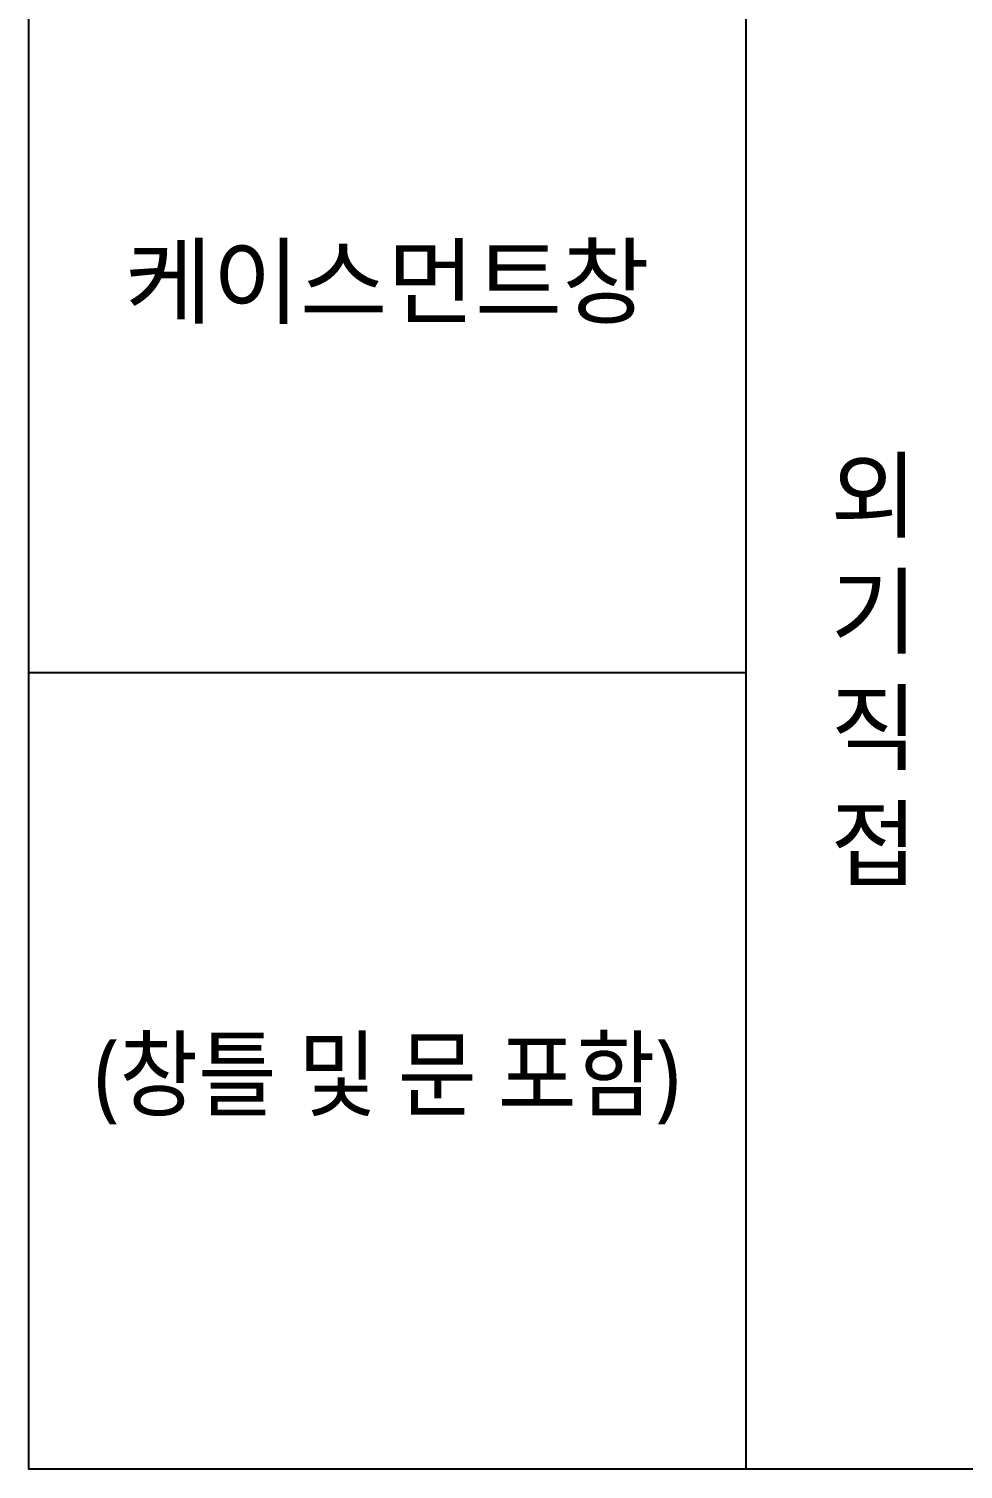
# Model space of a CAD drawing. Header units: millimetres. Extents: x 433 to 50040, y -8477 to -471.
# Drawn here: x 38233 to 38937, y -2176 to -1091 of the extents above; entities that cross this region are included whole.
import ezdxf
from ezdxf.enums import TextEntityAlignment as Align

# ---------------------------------------------------------------- set-up
doc = ezdxf.new("R2010")
doc.units = ezdxf.units.MM
doc.header["$MEASUREMENT"] = 0
for name, color, linetype, lineweight in [('A-MKXX-NAME', 3, 'CONTINUOUS', 25), ('A-XXXX-INSL2', 8, 'CONTINUOUS', 18), ('A-XXXX-TABL', 7, 'CONTINUOUS', 25)]:
    doc.layers.add(name, color=color, linetype=linetype, lineweight=lineweight)
doc.layers.add('RXANNOT', color=4, linetype='CONTINUOUS')
doc.styles.add('맑은고딕', font='malgun.ttf')

# ---------------------------------------------------------------- blocks, each defined once
blk = doc.blocks.new('2')
at = {"layer": 'A-XXXX-TABL'}
for p, q in [((540, 0), (540, -1200)), ((540, -600), (0, -600))]:
    blk.add_line(p, q, dxfattribs=at)
blk.add_lwpolyline([(900, -1200), (0, -1200), (0, 0), (900, 0)], close=True, dxfattribs=at)
blk = doc.blocks.new('양식2')
at = {"layer": 'A-XXXX-INSL2', "xscale": 2.666666666666639, "yscale": 2.666666666666639, "zscale": 2.666666666666639}
blk.add_blockref('2', (8217.7, -40799.9), dxfattribs=at)

msp = doc.modelspace()

# ---------------------------------------------------------------- block references
at = {"layer": 'RXANNOT', "xscale": 0.3750000000000039, "yscale": 0.3750000000000039, "zscale": 0.3750000000000039}
msp.add_blockref('양식2', (35151.9, 14323.5), dxfattribs=at)

# ---------------------------------------------------------------- texts
at = {"layer": 'A-MKXX-NAME', "style": '맑은고딕'}
msp.add_text('케이스먼트창', height=52.5, dxfattribs=at).set_placement((38503.5, -1281.1), align=Align.MIDDLE)
at = {"layer": 'A-MKXX-NAME', "style": '맑은고딕', "width": 0.9}
msp.add_text('(창틀 및 문 포함)', height=52.5, dxfattribs=at).set_placement((38503.5, -1881.1), align=Align.MIDDLE)
at = {"layer": 'A-MKXX-NAME', "insert": (38837.2, -1576.5), "char_height": 52.5, "attachment_point": 4, "style": '맑은고딕'}
msp.add_mtext_dynamic_manual_height_columns('외\\P기\\P직\\P접\\P', width=52.5, gutter_width=1026.9, heights=[494], dxfattribs=at)

doc.saveas('drawing.dxf')
